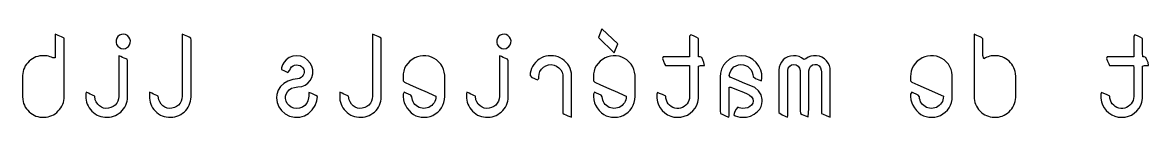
# Model space of a CAD drawing. Header units: metres. Extents: x 300 to 1036, y 0 to 304.
# Drawn here: x 382.41 to 401.1, y 178.38 to 179.86 of the extents above; entities that cross this region are included whole.
import ezdxf

# ---------------------------------------------------------------- set-up
doc = ezdxf.new("R2010")
doc.units = ezdxf.units.M

msp = doc.modelspace()

# ---------------------------------------------------------------- linework, layer by layer
at = {"layer": 'COMPONENT1'}
for p, q in [((392.031, 179.856), (391.973, 179.707)), ((392.293, 179.602), (392.031, 179.856)), ((382.982, 179.754), (382.958, 179.765)), ((382.958, 179.765), (382.958, 179.706)), ((382.958, 179.706), (382.958, 179.641)), ((382.958, 179.641), (382.958, 179.566)), ((383.005, 179.744), (382.982, 179.754)), ((383.032, 179.732), (383.005, 179.744)), ((383.059, 179.721), (383.032, 179.732)), ((383.104, 179.701), (383.059, 179.721)), ((383.104, 179.66), (383.104, 179.701)), ((383.104, 179.551), (383.104, 179.66)), ((383.968, 179.664), (383.967, 179.628)), ((383.967, 179.628), (383.976, 179.594)), ((383.978, 179.697), (383.968, 179.664)), ((383.976, 179.594), (383.995, 179.565)), ((383.997, 179.725), (383.978, 179.697)), ((384.024, 179.748), (383.997, 179.725)), ((384.055, 179.761), (384.024, 179.748)), ((384.09, 179.765), (384.055, 179.761)), ((384.124, 179.759), (384.09, 179.765)), ((384.154, 179.743), (384.124, 179.759)), ((384.179, 179.718), (384.154, 179.743)), ((384.196, 179.689), (384.179, 179.718)), ((384.19, 179.586), (384.202, 179.619)), ((384.204, 179.655), (384.196, 179.689)), ((384.202, 179.619), (384.204, 179.655)), ((385.065, 179.764), (385.063, 179.667)), ((385.063, 179.667), (385.063, 179.514)), ((385.101, 179.748), (385.065, 179.764)), ((385.128, 179.737), (385.101, 179.748)), ((385.156, 179.724), (385.128, 179.737)), ((385.182, 179.713), (385.156, 179.724)), ((385.209, 179.701), (385.182, 179.713)), ((385.21, 179.668), (385.209, 179.701)), ((385.21, 179.559), (385.21, 179.668)), ((388.224, 179.764), (388.222, 179.667)), ((388.222, 179.667), (388.222, 179.514)), ((388.259, 179.748), (388.224, 179.764)), ((388.286, 179.737), (388.259, 179.748)), ((388.314, 179.724), (388.286, 179.737)), ((388.34, 179.713), (388.314, 179.724)), ((388.368, 179.701), (388.34, 179.713)), ((388.368, 179.668), (388.368, 179.701)), ((388.368, 179.559), (388.368, 179.668)), ((390.295, 179.697), (390.285, 179.664)), ((390.285, 179.664), (390.285, 179.628)), ((390.285, 179.628), (390.294, 179.594)), ((390.294, 179.594), (390.312, 179.565)), ((390.314, 179.725), (390.295, 179.697)), ((390.341, 179.748), (390.314, 179.725)), ((390.372, 179.761), (390.341, 179.748)), ((390.407, 179.765), (390.372, 179.761)), ((390.441, 179.759), (390.407, 179.765)), ((390.471, 179.743), (390.441, 179.759)), ((390.497, 179.718), (390.471, 179.743)), ((390.514, 179.689), (390.497, 179.718)), ((390.508, 179.586), (390.519, 179.619)), ((390.521, 179.655), (390.514, 179.689)), ((390.519, 179.619), (390.521, 179.655)), ((391.973, 179.707), (392.235, 179.453)), ((392.235, 179.453), (392.293, 179.602)), ((393.507, 179.755), (393.486, 179.733)), ((393.486, 179.733), (393.486, 179.638)), ((393.486, 179.638), (393.486, 179.521)), ((393.548, 179.738), (393.507, 179.755)), ((393.593, 179.718), (393.548, 179.738)), ((393.633, 179.695), (393.593, 179.718)), ((393.633, 179.637), (393.633, 179.695)), ((393.633, 179.545), (393.633, 179.637)), ((398.207, 179.765), (398.207, 179.721)), ((398.252, 179.745), (398.207, 179.765)), ((398.207, 179.721), (398.207, 179.606)), ((398.207, 179.606), (398.207, 179.442)), ((398.279, 179.733), (398.252, 179.745)), ((398.305, 179.722), (398.279, 179.733)), ((398.329, 179.711), (398.305, 179.722)), ((398.353, 179.688), (398.329, 179.711)), ((398.353, 179.651), (398.353, 179.688)), ((398.353, 179.596), (398.353, 179.651)), ((398.353, 179.532), (398.353, 179.596)), ((400.877, 179.755), (400.856, 179.733)), ((400.856, 179.733), (400.856, 179.638)), ((400.856, 179.638), (400.856, 179.521)), ((400.919, 179.738), (400.877, 179.755)), ((400.963, 179.718), (400.919, 179.738)), ((401.003, 179.695), (400.963, 179.718)), ((401.003, 179.637), (401.003, 179.695)), ((401.003, 179.545), (401.003, 179.637)), ((382.701, 179.402), (382.668, 179.395)), ((382.734, 179.406), (382.701, 179.402)), ((382.767, 179.407), (382.734, 179.406)), ((382.794, 179.405), (382.767, 179.407)), ((382.821, 179.402), (382.794, 179.405)), ((382.846, 179.397), (382.821, 179.402)), ((382.958, 179.566), (382.958, 179.489)), ((382.958, 179.489), (382.958, 179.421)), ((382.958, 179.421), (382.958, 179.37)), ((383.104, 179.398), (383.104, 179.551)), ((383.995, 179.565), (384.022, 179.542)), ((384.012, 179.406), (384.01, 179.343)), ((384.048, 179.391), (384.012, 179.406)), ((384.022, 179.542), (384.052, 179.528)), ((384.052, 179.528), (384.087, 179.523)), ((384.087, 179.523), (384.121, 179.528)), ((384.121, 179.528), (384.17, 179.558)), ((384.17, 179.558), (384.19, 179.586)), ((385.063, 179.514), (385.063, 179.324)), ((385.21, 179.399), (385.21, 179.559)), ((386.967, 179.407), (386.898, 179.4)), ((387.033, 179.399), (386.967, 179.407)), ((388.222, 179.514), (388.222, 179.324)), ((388.368, 179.399), (388.368, 179.559)), ((389.013, 179.401), (388.967, 179.389)), ((389.06, 179.406), (389.013, 179.401)), ((389.11, 179.405), (389.06, 179.406)), ((389.159, 179.398), (389.11, 179.405)), ((390.312, 179.565), (390.339, 179.542)), ((390.33, 179.406), (390.328, 179.343)), ((390.365, 179.391), (390.33, 179.406)), ((390.339, 179.542), (390.37, 179.528)), ((390.37, 179.528), (390.404, 179.523)), ((390.404, 179.523), (390.439, 179.528)), ((390.439, 179.528), (390.487, 179.558)), ((390.487, 179.558), (390.508, 179.586)), ((391.14, 179.405), (391.1, 179.398)), ((391.183, 179.407), (391.14, 179.405)), ((391.225, 179.405), (391.183, 179.407)), ((391.265, 179.398), (391.225, 179.405)), ((392.171, 179.401), (392.126, 179.389)), ((392.219, 179.406), (392.171, 179.401)), ((392.269, 179.405), (392.219, 179.406)), ((392.317, 179.398), (392.269, 179.405)), ((393.486, 179.521), (393.486, 179.424)), ((393.486, 179.424), (393.486, 179.389)), ((393.633, 179.452), (393.633, 179.545)), ((393.635, 179.389), (393.633, 179.452)), ((394.273, 179.401), (394.207, 179.382)), ((394.345, 179.407), (394.273, 179.401)), ((394.416, 179.399), (394.345, 179.407)), ((395.158, 179.401), (395.113, 179.388)), ((395.208, 179.407), (395.158, 179.401)), ((395.256, 179.404), (395.208, 179.407)), ((395.301, 179.393), (395.256, 179.404)), ((395.544, 179.406), (395.497, 179.398)), ((395.593, 179.406), (395.544, 179.406)), ((395.64, 179.397), (395.593, 179.406)), ((397.436, 179.401), (397.39, 179.389)), ((397.484, 179.406), (397.436, 179.401)), ((397.534, 179.405), (397.484, 179.406)), ((397.582, 179.398), (397.534, 179.405)), ((398.207, 179.442), (398.207, 179.254)), ((398.353, 179.467), (398.353, 179.532)), ((398.353, 179.409), (398.353, 179.467)), ((398.371, 179.357), (398.353, 179.409)), ((398.492, 179.402), (398.466, 179.397)), ((398.518, 179.405), (398.492, 179.402)), ((398.545, 179.407), (398.518, 179.405)), ((398.578, 179.406), (398.545, 179.407)), ((398.612, 179.402), (398.578, 179.406)), ((398.644, 179.395), (398.612, 179.402)), ((400.856, 179.521), (400.856, 179.424)), ((400.856, 179.424), (400.856, 179.389)), ((401.003, 179.452), (401.003, 179.545)), ((401.005, 179.389), (401.003, 179.452)), ((382.46, 179.236), (382.444, 179.207)), ((382.478, 179.264), (382.46, 179.236)), ((382.5, 179.29), (382.478, 179.264)), ((382.524, 179.315), (382.5, 179.29)), ((382.551, 179.337), (382.524, 179.315)), ((382.578, 179.356), (382.551, 179.337)), ((382.607, 179.373), (382.578, 179.356)), ((382.637, 179.386), (382.607, 179.373)), ((382.668, 179.395), (382.637, 179.386)), ((382.871, 179.39), (382.846, 179.397)), ((382.894, 179.381), (382.871, 179.39)), ((382.918, 179.37), (382.894, 179.381)), ((382.958, 179.37), (382.918, 179.37)), ((383.104, 179.221), (383.104, 179.398)), ((383.104, 179.044), (383.104, 179.221)), ((384.01, 179.343), (384.01, 179.243)), ((384.01, 179.243), (384.01, 179.118)), ((384.075, 179.379), (384.048, 179.391)), ((384.103, 179.366), (384.075, 179.379)), ((384.148, 179.347), (384.103, 179.366)), ((384.157, 179.322), (384.148, 179.347)), ((384.157, 179.253), (384.157, 179.322)), ((384.157, 179.152), (384.157, 179.253)), ((385.063, 179.324), (385.063, 179.123)), ((385.21, 179.213), (385.21, 179.399)), ((385.21, 179.027), (385.21, 179.213)), ((386.73, 179.256), (386.71, 179.206)), ((386.754, 179.298), (386.73, 179.256)), ((386.787, 179.338), (386.754, 179.298)), ((386.838, 179.377), (386.787, 179.338)), ((386.898, 179.4), (386.838, 179.377)), ((386.862, 179.195), (386.88, 179.219)), ((386.88, 179.219), (386.903, 179.238)), ((386.903, 179.238), (386.93, 179.25)), ((386.93, 179.25), (386.96, 179.255)), ((386.96, 179.255), (386.991, 179.252)), ((386.991, 179.252), (387.019, 179.243)), ((387.019, 179.243), (387.044, 179.226)), ((387.092, 179.375), (387.033, 179.399)), ((387.044, 179.226), (387.066, 179.204)), ((387.145, 179.335), (387.092, 179.375)), ((387.188, 179.285), (387.145, 179.335)), ((387.217, 179.231), (387.188, 179.285)), ((387.232, 179.173), (387.217, 179.231)), ((388.222, 179.324), (388.222, 179.123)), ((388.368, 179.213), (388.368, 179.399)), ((388.368, 179.027), (388.368, 179.213)), ((388.778, 179.24), (388.756, 179.198)), ((388.806, 179.279), (388.778, 179.24)), ((388.841, 179.314), (388.806, 179.279)), ((388.881, 179.346), (388.841, 179.314)), ((388.923, 179.371), (388.881, 179.346)), ((388.967, 179.389), (388.923, 179.371)), ((389.204, 179.384), (389.159, 179.398)), ((389.247, 179.363), (389.204, 179.384)), ((389.287, 179.336), (389.247, 179.363)), ((389.324, 179.302), (389.287, 179.336)), ((389.357, 179.264), (389.324, 179.302)), ((389.382, 179.224), (389.357, 179.264)), ((389.402, 179.18), (389.382, 179.224)), ((390.328, 179.343), (390.328, 179.243)), ((390.328, 179.243), (390.328, 179.118)), ((390.392, 179.379), (390.365, 179.391)), ((390.42, 179.366), (390.392, 179.379)), ((390.465, 179.347), (390.42, 179.366)), ((390.474, 179.322), (390.465, 179.347)), ((390.474, 179.253), (390.474, 179.322)), ((390.474, 179.152), (390.474, 179.253)), ((390.88, 179.229), (390.862, 179.193)), ((390.902, 179.263), (390.88, 179.229)), ((390.928, 179.296), (390.902, 179.263)), ((390.958, 179.325), (390.928, 179.296)), ((390.991, 179.35), (390.958, 179.325)), ((391.025, 179.371), (390.991, 179.35)), ((391.061, 179.387), (391.025, 179.371)), ((391.026, 179.183), (391.06, 179.217)), ((391.06, 179.217), (391.099, 179.241)), ((391.1, 179.398), (391.061, 179.387)), ((391.099, 179.241), (391.141, 179.255)), ((391.141, 179.255), (391.188, 179.259)), ((391.188, 179.259), (391.235, 179.252)), ((391.235, 179.252), (391.278, 179.234)), ((391.303, 179.387), (391.265, 179.398)), ((391.278, 179.234), (391.316, 179.206)), ((391.339, 179.371), (391.303, 179.387)), ((391.373, 179.35), (391.339, 179.371)), ((391.406, 179.325), (391.373, 179.35)), ((391.436, 179.296), (391.406, 179.325)), ((391.463, 179.264), (391.436, 179.296)), ((391.484, 179.231), (391.463, 179.264)), ((391.502, 179.195), (391.484, 179.231)), ((391.936, 179.24), (391.915, 179.198)), ((391.965, 179.279), (391.936, 179.24)), ((392, 179.314), (391.965, 179.279)), ((392.04, 179.346), (392, 179.314)), ((392.082, 179.371), (392.04, 179.346)), ((392.126, 179.389), (392.082, 179.371)), ((392.363, 179.384), (392.317, 179.398)), ((392.406, 179.363), (392.363, 179.384)), ((392.446, 179.336), (392.406, 179.363)), ((392.483, 179.302), (392.446, 179.336)), ((392.515, 179.264), (392.483, 179.302)), ((392.541, 179.224), (392.515, 179.264)), ((392.56, 179.18), (392.541, 179.224)), ((393.046, 179.389), (393.033, 179.361)), ((393.033, 179.361), (393.052, 179.318)), ((393.152, 179.389), (393.046, 179.389)), ((393.052, 179.318), (393.071, 179.274)), ((393.071, 179.274), (393.084, 179.246)), ((393.084, 179.246), (393.187, 179.242)), ((393.295, 179.389), (393.152, 179.389)), ((393.187, 179.242), (393.31, 179.242)), ((393.424, 179.389), (393.295, 179.389)), ((393.31, 179.242), (393.423, 179.242)), ((393.423, 179.242), (393.484, 179.242)), ((393.486, 179.389), (393.424, 179.389)), ((393.484, 179.242), (393.486, 179.203)), ((393.633, 179.235), (393.665, 179.242)), ((393.633, 179.143), (393.633, 179.235)), ((393.661, 179.389), (393.635, 179.389)), ((393.688, 179.376), (393.661, 179.389)), ((393.665, 179.242), (393.7, 179.242)), ((393.704, 179.339), (393.688, 179.376)), ((393.7, 179.242), (393.731, 179.242)), ((393.724, 179.294), (393.704, 179.339)), ((393.731, 179.242), (393.724, 179.294)), ((394.047, 179.247), (394.017, 179.185)), ((394.092, 179.302), (394.047, 179.247)), ((394.147, 179.349), (394.092, 179.302)), ((394.207, 179.382), (394.147, 179.349)), ((394.19, 179.19), (394.221, 179.219)), ((394.221, 179.219), (394.256, 179.24)), ((394.256, 179.24), (394.295, 179.253)), ((394.295, 179.253), (394.338, 179.259)), ((394.338, 179.259), (394.378, 179.256)), ((394.378, 179.256), (394.415, 179.245)), ((394.415, 179.245), (394.449, 179.227)), ((394.479, 179.378), (394.416, 179.399)), ((394.449, 179.227), (394.48, 179.201)), ((394.536, 179.344), (394.479, 179.378)), ((394.588, 179.294), (394.536, 179.344)), ((394.635, 179.232), (394.588, 179.294)), ((394.666, 179.168), (394.635, 179.232)), ((394.973, 179.214), (394.968, 179.165)), ((394.987, 179.258), (394.973, 179.214)), ((395.009, 179.299), (394.987, 179.258)), ((395.038, 179.336), (395.009, 179.299)), ((395.073, 179.366), (395.038, 179.336)), ((395.113, 179.388), (395.073, 179.366)), ((395.123, 179.2), (395.146, 179.234)), ((395.146, 179.234), (395.178, 179.256)), ((395.178, 179.256), (395.215, 179.263)), ((395.215, 179.263), (395.253, 179.256)), ((395.253, 179.256), (395.286, 179.234)), ((395.286, 179.234), (395.309, 179.2)), ((395.342, 179.374), (395.301, 179.393)), ((395.38, 179.346), (395.342, 179.374)), ((395.416, 179.357), (395.38, 179.346)), ((395.454, 179.381), (395.416, 179.357)), ((395.497, 179.398), (395.454, 179.381)), ((395.473, 179.194), (395.493, 179.229)), ((395.493, 179.229), (395.525, 179.253)), ((395.525, 179.253), (395.561, 179.263)), ((395.561, 179.263), (395.599, 179.258)), ((395.599, 179.258), (395.633, 179.238)), ((395.633, 179.238), (395.659, 179.206)), ((395.682, 179.381), (395.64, 179.397)), ((395.722, 179.355), (395.682, 179.381)), ((395.757, 179.322), (395.722, 179.355)), ((395.785, 179.284), (395.757, 179.322)), ((395.805, 179.242), (395.785, 179.284)), ((395.816, 179.198), (395.805, 179.242)), ((397.201, 179.24), (397.179, 179.198)), ((397.229, 179.279), (397.201, 179.24)), ((397.264, 179.314), (397.229, 179.279)), ((397.304, 179.346), (397.264, 179.314)), ((397.346, 179.371), (397.304, 179.346)), ((397.39, 179.389), (397.346, 179.371)), ((397.627, 179.384), (397.582, 179.398)), ((397.67, 179.363), (397.627, 179.384)), ((397.71, 179.336), (397.67, 179.363)), ((397.748, 179.302), (397.71, 179.336)), ((397.78, 179.264), (397.748, 179.302)), ((397.805, 179.224), (397.78, 179.264)), ((397.825, 179.18), (397.805, 179.224)), ((398.207, 179.254), (398.207, 179.065)), ((398.394, 179.37), (398.371, 179.357)), ((398.417, 179.381), (398.394, 179.37)), ((398.441, 179.39), (398.417, 179.381)), ((398.466, 179.397), (398.441, 179.39)), ((398.675, 179.386), (398.644, 179.395)), ((398.705, 179.373), (398.675, 179.386)), ((398.734, 179.356), (398.705, 179.373)), ((398.761, 179.337), (398.734, 179.356)), ((398.787, 179.315), (398.761, 179.337)), ((398.812, 179.29), (398.787, 179.315)), ((398.833, 179.264), (398.812, 179.29)), ((398.851, 179.236), (398.833, 179.264)), ((398.867, 179.207), (398.851, 179.236)), ((400.416, 179.389), (400.403, 179.361)), ((400.403, 179.361), (400.422, 179.318)), ((400.522, 179.389), (400.416, 179.389)), ((400.422, 179.318), (400.441, 179.274)), ((400.441, 179.274), (400.454, 179.246)), ((400.454, 179.246), (400.557, 179.242)), ((400.665, 179.389), (400.522, 179.389)), ((400.557, 179.242), (400.68, 179.242)), ((400.794, 179.389), (400.665, 179.389)), ((400.68, 179.242), (400.794, 179.242)), ((400.856, 179.389), (400.794, 179.389)), ((400.794, 179.242), (400.854, 179.242)), ((400.854, 179.242), (400.856, 179.203)), ((401.003, 179.235), (401.035, 179.242)), ((401.003, 179.143), (401.003, 179.235)), ((401.031, 179.389), (401.005, 179.389)), ((401.058, 179.376), (401.031, 179.389)), ((401.035, 179.242), (401.07, 179.242)), ((401.074, 179.339), (401.058, 179.376)), ((401.07, 179.242), (401.101, 179.242)), ((401.094, 179.294), (401.074, 179.339)), ((401.101, 179.242), (401.094, 179.294)), ((382.417, 179.113), (382.414, 179.079)), ((382.414, 179.079), (382.414, 179.03)), ((382.414, 179.03), (382.414, 178.984)), ((382.423, 179.145), (382.417, 179.113)), ((382.432, 179.177), (382.423, 179.145)), ((382.444, 179.207), (382.432, 179.177)), ((383.104, 178.887), (383.104, 179.044)), ((384.01, 179.118), (384.01, 178.987)), ((384.157, 179.034), (384.157, 179.152)), ((384.157, 178.917), (384.157, 179.034)), ((385.063, 179.123), (385.063, 178.939)), ((385.21, 178.867), (385.21, 179.027)), ((386.71, 179.206), (386.71, 179.176)), ((386.71, 179.176), (386.761, 179.153)), ((386.761, 179.153), (386.817, 179.129)), ((386.817, 179.129), (386.848, 179.166)), ((386.848, 179.166), (386.862, 179.195)), ((387.009, 179.03), (386.978, 179.023)), ((387.036, 179.043), (387.009, 179.03)), ((387.057, 179.059), (387.036, 179.043)), ((387.074, 179.081), (387.057, 179.059)), ((387.066, 179.204), (387.08, 179.18)), ((387.084, 179.104), (387.074, 179.081)), ((387.08, 179.18), (387.087, 179.155)), ((387.088, 179.13), (387.084, 179.104)), ((387.087, 179.155), (387.088, 179.13)), ((387.187, 178.993), (387.214, 179.045)), ((387.214, 179.045), (387.231, 179.107)), ((387.231, 179.107), (387.234, 179.135)), ((387.234, 179.135), (387.232, 179.173)), ((388.222, 179.123), (388.222, 178.939)), ((388.368, 178.867), (388.368, 179.027)), ((388.733, 179.103), (388.731, 179.062)), ((388.731, 179.062), (388.731, 179.032)), ((388.731, 179.032), (388.731, 178.989)), ((388.741, 179.152), (388.733, 179.103)), ((388.756, 179.198), (388.741, 179.152)), ((389.414, 179.134), (389.402, 179.18)), ((389.421, 179.085), (389.414, 179.134)), ((389.421, 179.053), (389.421, 179.085)), ((389.421, 178.998), (389.421, 179.053)), ((390.328, 179.118), (390.328, 178.987)), ((390.474, 179.034), (390.474, 179.152)), ((390.474, 178.917), (390.474, 179.034)), ((390.841, 179.117), (390.837, 179.076)), ((390.837, 179.076), (390.868, 179.045)), ((390.849, 179.156), (390.841, 179.117)), ((390.862, 179.193), (390.849, 179.156)), ((390.868, 179.045), (390.899, 179.032)), ((390.899, 179.032), (390.931, 179.017)), ((390.96, 179.005), (390.983, 179.027)), ((390.983, 179.053), (390.987, 179.101)), ((390.983, 179.027), (390.983, 179.053)), ((390.987, 179.101), (391.002, 179.145)), ((391.002, 179.145), (391.026, 179.183)), ((391.316, 179.206), (391.348, 179.171)), ((391.348, 179.171), (391.369, 179.131)), ((391.369, 179.131), (391.379, 179.086)), ((391.379, 179.086), (391.381, 179.061)), ((391.381, 179.061), (391.381, 178.996)), ((391.515, 179.157), (391.502, 179.195)), ((391.523, 179.118), (391.515, 179.157)), ((391.527, 179.077), (391.523, 179.118)), ((391.527, 179.044), (391.527, 179.077)), ((391.527, 178.956), (391.527, 179.044)), ((391.891, 179.103), (391.889, 179.062)), ((391.889, 179.062), (391.889, 179.032)), ((391.889, 179.032), (391.889, 178.989)), ((391.9, 179.152), (391.891, 179.103)), ((391.915, 179.198), (391.9, 179.152)), ((392.573, 179.134), (392.56, 179.18)), ((392.579, 179.085), (392.573, 179.134)), ((392.58, 179.053), (392.579, 179.085)), ((392.58, 178.998), (392.58, 179.053)), ((393.486, 179.203), (393.486, 179.076)), ((393.486, 179.076), (393.486, 178.917)), ((393.633, 178.992), (393.633, 179.143)), ((393.999, 179.118), (393.995, 179.056)), ((393.995, 179.056), (393.995, 178.914)), ((394.017, 179.185), (393.999, 179.118)), ((394.143, 179.077), (394.151, 179.119)), ((394.157, 179.048), (394.143, 179.077)), ((394.151, 179.119), (394.167, 179.156)), ((394.262, 179.004), (394.157, 179.048)), ((394.167, 179.156), (394.19, 179.19)), ((394.48, 179.201), (394.506, 179.17)), ((394.506, 179.17), (394.525, 179.135)), ((394.525, 179.135), (394.536, 179.096)), ((394.536, 179.096), (394.539, 179.06)), ((394.539, 179.06), (394.578, 179.03)), ((394.578, 179.03), (394.634, 179.005)), ((394.683, 179.103), (394.666, 179.168)), ((394.678, 178.986), (394.685, 179.039)), ((394.685, 179.039), (394.683, 179.103)), ((394.968, 179.165), (394.968, 179.083)), ((394.968, 179.083), (394.968, 178.865)), ((395.113, 179.161), (395.123, 179.2)), ((395.113, 179.1), (395.113, 179.161)), ((395.113, 178.882), (395.113, 179.1)), ((395.309, 179.2), (395.319, 179.161)), ((395.319, 179.161), (395.319, 179.125)), ((395.319, 179.125), (395.319, 178.944)), ((395.466, 179.153), (395.473, 179.194)), ((395.466, 179.041), (395.466, 179.153)), ((395.466, 178.791), (395.466, 179.041)), ((395.659, 179.206), (395.671, 179.168)), ((395.671, 179.168), (395.672, 179.14)), ((395.672, 179.14), (395.672, 178.982)), ((395.819, 179.154), (395.816, 179.198)), ((395.819, 179.009), (395.819, 179.154)), ((397.156, 179.103), (397.154, 179.062)), ((397.154, 179.062), (397.154, 179.032)), ((397.154, 179.032), (397.154, 178.989)), ((397.164, 179.152), (397.156, 179.103)), ((397.179, 179.198), (397.164, 179.152)), ((397.837, 179.134), (397.825, 179.18)), ((397.844, 179.085), (397.837, 179.134)), ((397.844, 179.053), (397.844, 179.085)), ((397.844, 178.998), (397.844, 179.053)), ((398.207, 179.065), (398.207, 178.898)), ((398.879, 179.177), (398.867, 179.207)), ((398.888, 179.145), (398.879, 179.177)), ((398.894, 179.113), (398.888, 179.145)), ((398.897, 179.058), (398.894, 179.113)), ((398.897, 179.03), (398.897, 179.058)), ((398.897, 178.984), (398.897, 179.03)), ((400.856, 179.203), (400.856, 179.076)), ((400.856, 179.076), (400.856, 178.917)), ((401.003, 178.992), (401.003, 179.143)), ((382.414, 178.984), (382.414, 178.925)), ((382.414, 178.925), (382.414, 178.863)), ((382.414, 178.863), (382.414, 178.805)), ((383.104, 178.774), (383.104, 178.887)), ((384.01, 178.987), (384.01, 178.867)), ((384.01, 178.867), (384.01, 178.775)), ((384.157, 178.815), (384.157, 178.917)), ((385.063, 178.939), (385.063, 178.8)), ((385.21, 178.759), (385.21, 178.867)), ((386.697, 178.896), (386.657, 178.833)), ((386.752, 178.947), (386.697, 178.896)), ((386.819, 178.985), (386.752, 178.947)), ((386.901, 179.011), (386.819, 178.985)), ((386.84, 178.838), (386.88, 178.864)), ((386.88, 178.864), (386.927, 178.88)), ((386.978, 179.023), (386.901, 179.011)), ((386.927, 178.88), (386.982, 178.887)), ((386.982, 178.887), (387.048, 178.897)), ((387.048, 178.897), (387.104, 178.918)), ((387.104, 178.918), (387.151, 178.951)), ((387.151, 178.951), (387.187, 178.993)), ((388.222, 178.939), (388.222, 178.8)), ((388.368, 178.759), (388.368, 178.867)), ((388.731, 178.989), (388.752, 178.967)), ((388.752, 178.967), (388.848, 178.924)), ((388.848, 178.924), (388.986, 178.863)), ((388.986, 178.863), (389.129, 178.8)), ((389.421, 178.914), (389.421, 178.998)), ((389.421, 178.825), (389.421, 178.914)), ((390.328, 178.987), (390.328, 178.867)), ((390.328, 178.867), (390.328, 178.775)), ((390.474, 178.815), (390.474, 178.917)), ((390.931, 179.017), (390.96, 179.005)), ((391.381, 178.996), (391.381, 178.887)), ((391.381, 178.887), (391.381, 178.753)), ((391.527, 178.823), (391.527, 178.956)), ((391.889, 178.989), (391.911, 178.967)), ((391.911, 178.967), (392.007, 178.924)), ((392.007, 178.924), (392.145, 178.863)), ((392.145, 178.863), (392.287, 178.8)), ((392.58, 178.914), (392.58, 178.998)), ((392.58, 178.825), (392.58, 178.914)), ((393.486, 178.917), (393.486, 178.782)), ((393.633, 178.837), (393.633, 178.992)), ((393.995, 178.914), (393.995, 178.681)), ((394.142, 178.757), (394.142, 178.886)), ((394.142, 178.886), (394.168, 178.885)), ((394.168, 178.885), (394.266, 178.845)), ((394.404, 178.945), (394.262, 179.004)), ((394.266, 178.845), (394.378, 178.799)), ((394.504, 178.904), (394.404, 178.945)), ((394.566, 178.875), (394.504, 178.904)), ((394.63, 178.823), (394.566, 178.875)), ((394.634, 179.005), (394.678, 178.986)), ((394.968, 178.865), (394.968, 178.618)), ((395.114, 178.61), (395.113, 178.882)), ((395.319, 178.944), (395.32, 178.695)), ((395.672, 178.982), (395.672, 178.736)), ((395.819, 178.746), (395.819, 179.009)), ((397.154, 178.989), (397.175, 178.967)), ((397.175, 178.967), (397.271, 178.924)), ((397.271, 178.924), (397.409, 178.863)), ((397.409, 178.863), (397.552, 178.8)), ((397.844, 178.914), (397.844, 178.998)), ((397.844, 178.825), (397.844, 178.914)), ((398.207, 178.898), (398.207, 178.777)), ((398.897, 178.925), (398.897, 178.984)), ((398.897, 178.863), (398.897, 178.925)), ((398.897, 178.805), (398.897, 178.863)), ((400.856, 178.917), (400.856, 178.782)), ((401.003, 178.837), (401.003, 178.992)), ((382.414, 178.805), (382.414, 178.758)), ((382.414, 178.758), (382.414, 178.73)), ((382.414, 178.73), (382.417, 178.676)), ((382.417, 178.676), (382.423, 178.643)), ((383.091, 178.629), (383.098, 178.661)), ((383.098, 178.661), (383.103, 178.694)), ((383.103, 178.694), (383.104, 178.726)), ((383.104, 178.726), (383.104, 178.774)), ((383.47, 178.798), (383.466, 178.77)), ((383.466, 178.77), (383.466, 178.743)), ((383.466, 178.743), (383.467, 178.703)), ((383.467, 178.703), (383.471, 178.668)), ((383.508, 178.781), (383.47, 178.798)), ((383.471, 178.668), (383.478, 178.634)), ((383.535, 178.769), (383.508, 178.781)), ((383.563, 178.757), (383.535, 178.769)), ((383.588, 178.746), (383.563, 178.757)), ((383.613, 178.735), (383.588, 178.746)), ((383.622, 178.675), (383.613, 178.735)), ((383.637, 178.638), (383.622, 178.675)), ((384.007, 178.691), (383.995, 178.652)), ((384.01, 178.73), (384.007, 178.691)), ((384.01, 178.775), (384.01, 178.73)), ((384.149, 178.649), (384.155, 178.684)), ((384.155, 178.684), (384.157, 178.72)), ((384.157, 178.747), (384.157, 178.815)), ((384.157, 178.72), (384.157, 178.747)), ((384.523, 178.798), (384.519, 178.77)), ((384.519, 178.77), (384.519, 178.743)), ((384.519, 178.743), (384.52, 178.703)), ((384.52, 178.703), (384.524, 178.668)), ((384.561, 178.781), (384.523, 178.798)), ((384.524, 178.668), (384.531, 178.634)), ((384.588, 178.769), (384.561, 178.781)), ((384.616, 178.757), (384.588, 178.769)), ((384.641, 178.746), (384.616, 178.757)), ((384.666, 178.735), (384.641, 178.746)), ((384.675, 178.675), (384.666, 178.735)), ((384.69, 178.638), (384.675, 178.675)), ((385.059, 178.691), (385.048, 178.652)), ((385.063, 178.731), (385.059, 178.691)), ((385.063, 178.8), (385.063, 178.731)), ((385.202, 178.649), (385.207, 178.684)), ((385.207, 178.684), (385.21, 178.72)), ((385.21, 178.72), (385.21, 178.759)), ((386.635, 178.762), (386.63, 178.705)), ((386.63, 178.705), (386.64, 178.626)), ((386.657, 178.833), (386.635, 178.762)), ((386.777, 178.692), (386.778, 178.732)), ((386.787, 178.651), (386.777, 178.692)), ((386.778, 178.732), (386.788, 178.769)), ((386.788, 178.769), (386.809, 178.804)), ((386.809, 178.804), (386.84, 178.838)), ((387.151, 178.658), (387.13, 178.616)), ((387.162, 178.705), (387.151, 178.658)), ((387.163, 178.734), (387.162, 178.705)), ((387.164, 178.762), (387.163, 178.734)), ((387.168, 178.797), (387.164, 178.762)), ((387.218, 178.776), (387.168, 178.797)), ((387.283, 178.747), (387.218, 178.776)), ((387.27, 178.577), (387.299, 178.654)), ((387.31, 178.726), (387.283, 178.747)), ((387.299, 178.654), (387.31, 178.726)), ((387.681, 178.798), (387.678, 178.77)), ((387.678, 178.77), (387.678, 178.743)), ((387.678, 178.743), (387.679, 178.703)), ((387.679, 178.703), (387.682, 178.668)), ((387.719, 178.781), (387.681, 178.798)), ((387.682, 178.668), (387.69, 178.634)), ((387.747, 178.769), (387.719, 178.781)), ((387.775, 178.757), (387.747, 178.769)), ((387.8, 178.746), (387.775, 178.757)), ((387.824, 178.735), (387.8, 178.746)), ((387.833, 178.675), (387.824, 178.735)), ((387.849, 178.638), (387.833, 178.675)), ((388.218, 178.691), (388.207, 178.652)), ((388.222, 178.731), (388.218, 178.691)), ((388.222, 178.8), (388.222, 178.731)), ((388.36, 178.649), (388.366, 178.684)), ((388.366, 178.684), (388.368, 178.72)), ((388.368, 178.72), (388.368, 178.759)), ((388.749, 178.798), (388.731, 178.766)), ((388.731, 178.766), (388.731, 178.73)), ((388.731, 178.73), (388.736, 178.67)), ((388.736, 178.67), (388.748, 178.625)), ((388.782, 178.783), (388.749, 178.798)), ((388.822, 178.766), (388.782, 178.783)), ((388.856, 178.751), (388.822, 178.766)), ((388.877, 178.725), (388.856, 178.751)), ((388.88, 178.696), (388.877, 178.725)), ((388.887, 178.668), (388.88, 178.696)), ((388.897, 178.642), (388.887, 178.668)), ((389.129, 178.8), (389.237, 178.752)), ((389.237, 178.752), (389.274, 178.732)), ((389.266, 178.673), (389.257, 178.646)), ((389.272, 178.701), (389.266, 178.673)), ((389.274, 178.732), (389.272, 178.701)), ((389.408, 178.628), (389.418, 178.676)), ((389.418, 178.676), (389.421, 178.726)), ((389.421, 178.755), (389.421, 178.825)), ((389.421, 178.726), (389.421, 178.755)), ((389.787, 178.798), (389.784, 178.77)), ((389.784, 178.77), (389.784, 178.743)), ((389.784, 178.743), (389.784, 178.703)), ((389.784, 178.703), (389.788, 178.668)), ((389.825, 178.781), (389.787, 178.798)), ((389.788, 178.668), (389.795, 178.634)), ((389.853, 178.769), (389.825, 178.781)), ((389.881, 178.757), (389.853, 178.769)), ((389.906, 178.746), (389.881, 178.757)), ((389.93, 178.735), (389.906, 178.746)), ((389.939, 178.675), (389.93, 178.735)), ((389.955, 178.638), (389.939, 178.675)), ((390.324, 178.691), (390.313, 178.652)), ((390.328, 178.73), (390.324, 178.691)), ((390.328, 178.775), (390.328, 178.73)), ((390.466, 178.649), (390.472, 178.684)), ((390.472, 178.684), (390.474, 178.72)), ((390.474, 178.747), (390.474, 178.815)), ((390.474, 178.72), (390.474, 178.747)), ((391.381, 178.753), (391.381, 178.619)), ((391.527, 178.671), (391.527, 178.823)), ((391.527, 178.529), (391.527, 178.671)), ((391.908, 178.798), (391.889, 178.766)), ((391.889, 178.766), (391.889, 178.73)), ((391.889, 178.73), (391.895, 178.67)), ((391.895, 178.67), (391.907, 178.625)), ((391.941, 178.783), (391.908, 178.798)), ((391.98, 178.766), (391.941, 178.783)), ((392.015, 178.751), (391.98, 178.766)), ((392.036, 178.725), (392.015, 178.751)), ((392.039, 178.696), (392.036, 178.725)), ((392.045, 178.668), (392.039, 178.696)), ((392.055, 178.642), (392.045, 178.668)), ((392.287, 178.8), (392.396, 178.752)), ((392.396, 178.752), (392.433, 178.732)), ((392.425, 178.673), (392.415, 178.646)), ((392.431, 178.701), (392.425, 178.673)), ((392.433, 178.732), (392.431, 178.701)), ((392.567, 178.628), (392.576, 178.676)), ((392.576, 178.676), (392.58, 178.726)), ((392.58, 178.755), (392.58, 178.825)), ((392.58, 178.726), (392.58, 178.755)), ((392.953, 178.795), (392.943, 178.766)), ((392.943, 178.766), (392.943, 178.728)), ((392.943, 178.728), (392.944, 178.698)), ((392.944, 178.698), (392.952, 178.641)), ((392.988, 178.779), (392.953, 178.795)), ((393.033, 178.759), (392.988, 178.779)), ((393.089, 178.735), (393.033, 178.759)), ((393.091, 178.699), (393.089, 178.735)), ((393.099, 178.665), (393.091, 178.699)), ((393.112, 178.635), (393.099, 178.665)), ((393.474, 178.66), (393.461, 178.631)), ((393.483, 178.692), (393.474, 178.66)), ((393.486, 178.727), (393.483, 178.692)), ((393.486, 178.782), (393.486, 178.727)), ((393.622, 178.636), (393.631, 178.692)), ((393.631, 178.692), (393.633, 178.738)), ((393.633, 178.738), (393.633, 178.837)), ((393.995, 178.681), (393.995, 178.488)), ((394.142, 178.562), (394.142, 178.757)), ((394.378, 178.799), (394.442, 178.773)), ((394.442, 178.773), (394.481, 178.751)), ((394.481, 178.751), (394.513, 178.722)), ((394.513, 178.722), (394.532, 178.689)), ((394.532, 178.689), (394.538, 178.652)), ((394.671, 178.757), (394.63, 178.823)), ((394.689, 178.678), (394.671, 178.757)), ((394.689, 178.651), (394.689, 178.678)), ((395.32, 178.695), (395.32, 178.494)), ((395.466, 178.529), (395.466, 178.791)), ((395.672, 178.736), (395.672, 178.519)), ((395.819, 178.494), (395.819, 178.746)), ((397.172, 178.798), (397.154, 178.766)), ((397.154, 178.766), (397.154, 178.73)), ((397.154, 178.73), (397.159, 178.67)), ((397.159, 178.67), (397.171, 178.625)), ((397.205, 178.783), (397.172, 178.798)), ((397.244, 178.766), (397.205, 178.783)), ((397.279, 178.751), (397.244, 178.766)), ((397.3, 178.725), (397.279, 178.751)), ((397.303, 178.696), (397.3, 178.725)), ((397.31, 178.668), (397.303, 178.696)), ((397.32, 178.642), (397.31, 178.668)), ((397.552, 178.8), (397.66, 178.752)), ((397.66, 178.752), (397.698, 178.732)), ((397.689, 178.673), (397.68, 178.646)), ((397.695, 178.701), (397.689, 178.673)), ((397.698, 178.732), (397.695, 178.701)), ((397.831, 178.628), (397.841, 178.676)), ((397.841, 178.676), (397.844, 178.726)), ((397.844, 178.755), (397.844, 178.825)), ((397.844, 178.726), (397.844, 178.755)), ((398.207, 178.777), (398.207, 178.726)), ((398.207, 178.726), (398.208, 178.694)), ((398.208, 178.694), (398.212, 178.661)), ((398.212, 178.661), (398.22, 178.629)), ((398.888, 178.643), (398.894, 178.676)), ((398.894, 178.676), (398.897, 178.71)), ((398.897, 178.758), (398.897, 178.805)), ((398.897, 178.71), (398.897, 178.758)), ((400.322, 178.795), (400.312, 178.766)), ((400.312, 178.766), (400.312, 178.728)), ((400.312, 178.728), (400.313, 178.698)), ((400.313, 178.698), (400.322, 178.641)), ((400.358, 178.779), (400.322, 178.795)), ((400.403, 178.759), (400.358, 178.779)), ((400.459, 178.735), (400.403, 178.759)), ((400.462, 178.699), (400.459, 178.735)), ((400.469, 178.665), (400.462, 178.699)), ((400.482, 178.635), (400.469, 178.665)), ((400.845, 178.66), (400.831, 178.631)), ((400.853, 178.692), (400.845, 178.66)), ((400.856, 178.727), (400.853, 178.692)), ((400.856, 178.782), (400.856, 178.727)), ((400.992, 178.636), (401.001, 178.692)), ((401.001, 178.692), (401.003, 178.738)), ((401.003, 178.738), (401.003, 178.837)), ((382.423, 178.643), (382.432, 178.612)), ((382.432, 178.612), (382.444, 178.581)), ((382.444, 178.581), (382.46, 178.552)), ((382.46, 178.552), (382.478, 178.525)), ((382.478, 178.525), (382.5, 178.498)), ((382.5, 178.498), (382.524, 178.473)), ((382.524, 178.473), (382.551, 178.451)), ((382.982, 178.463), (383.008, 178.487)), ((383.008, 178.487), (383.03, 178.513)), ((383.03, 178.513), (383.05, 178.54)), ((383.05, 178.54), (383.067, 178.568)), ((383.067, 178.568), (383.08, 178.598)), ((383.08, 178.598), (383.091, 178.629)), ((383.478, 178.634), (383.489, 178.601)), ((383.489, 178.601), (383.503, 178.57)), ((383.503, 178.57), (383.52, 178.54)), ((383.52, 178.54), (383.541, 178.511)), ((383.541, 178.511), (383.565, 178.484)), ((383.565, 178.484), (383.592, 178.459)), ((383.661, 178.603), (383.637, 178.638)), ((383.691, 178.573), (383.661, 178.603)), ((383.724, 178.55), (383.691, 178.573)), ((383.759, 178.536), (383.724, 178.55)), ((383.797, 178.53), (383.759, 178.536)), ((383.841, 178.532), (383.797, 178.53)), ((383.881, 178.543), (383.841, 178.532)), ((383.918, 178.561), (383.881, 178.543)), ((383.951, 178.586), (383.918, 178.561)), ((383.977, 178.617), (383.951, 178.586)), ((383.995, 178.652), (383.977, 178.617)), ((384.015, 178.448), (384.043, 178.47)), ((384.043, 178.47), (384.069, 178.496)), ((384.069, 178.496), (384.092, 178.524)), ((384.092, 178.524), (384.111, 178.553)), ((384.111, 178.553), (384.127, 178.584)), ((384.127, 178.584), (384.14, 178.616)), ((384.14, 178.616), (384.149, 178.649)), ((384.531, 178.634), (384.542, 178.601)), ((384.542, 178.601), (384.556, 178.57)), ((384.556, 178.57), (384.573, 178.54)), ((384.573, 178.54), (384.594, 178.511)), ((384.594, 178.511), (384.618, 178.484)), ((384.618, 178.484), (384.645, 178.459)), ((384.714, 178.603), (384.69, 178.638)), ((384.744, 178.573), (384.714, 178.603)), ((384.777, 178.55), (384.744, 178.573)), ((384.812, 178.536), (384.777, 178.55)), ((384.851, 178.53), (384.812, 178.536)), ((384.894, 178.532), (384.851, 178.53)), ((384.934, 178.543), (384.894, 178.532)), ((384.971, 178.561), (384.934, 178.543)), ((385.003, 178.586), (384.971, 178.561)), ((385.03, 178.617), (385.003, 178.586)), ((385.048, 178.652), (385.03, 178.617)), ((385.068, 178.448), (385.096, 178.47)), ((385.096, 178.47), (385.122, 178.496)), ((385.122, 178.496), (385.145, 178.524)), ((385.145, 178.524), (385.164, 178.553)), ((385.164, 178.553), (385.18, 178.584)), ((385.18, 178.584), (385.193, 178.616)), ((385.193, 178.616), (385.202, 178.649)), ((386.64, 178.626), (386.666, 178.558)), ((386.666, 178.558), (386.71, 178.494)), ((386.71, 178.494), (386.771, 178.438)), ((386.807, 178.613), (386.787, 178.651)), ((386.837, 178.577), (386.807, 178.613)), ((386.874, 178.551), (386.837, 178.577)), ((386.916, 178.535), (386.874, 178.551)), ((386.964, 178.53), (386.916, 178.535)), ((387.013, 178.535), (386.964, 178.53)), ((387.058, 178.552), (387.013, 178.535)), ((387.097, 178.58), (387.058, 178.552)), ((387.13, 178.616), (387.097, 178.58)), ((387.161, 178.445), (387.222, 178.505)), ((387.222, 178.505), (387.27, 178.577)), ((387.69, 178.634), (387.7, 178.601)), ((387.7, 178.601), (387.714, 178.57)), ((387.714, 178.57), (387.732, 178.54)), ((387.732, 178.54), (387.752, 178.511)), ((387.752, 178.511), (387.777, 178.484)), ((387.777, 178.484), (387.803, 178.459)), ((387.872, 178.603), (387.849, 178.638)), ((387.902, 178.573), (387.872, 178.603)), ((387.935, 178.55), (387.902, 178.573)), ((387.971, 178.536), (387.935, 178.55)), ((388.009, 178.53), (387.971, 178.536)), ((388.052, 178.532), (388.009, 178.53)), ((388.093, 178.543), (388.052, 178.532)), ((388.129, 178.561), (388.093, 178.543)), ((388.162, 178.586), (388.129, 178.561)), ((388.188, 178.617), (388.162, 178.586)), ((388.207, 178.652), (388.188, 178.617)), ((388.227, 178.448), (388.254, 178.47)), ((388.254, 178.47), (388.281, 178.496)), ((388.281, 178.496), (388.303, 178.524)), ((388.303, 178.524), (388.323, 178.553)), ((388.323, 178.553), (388.339, 178.584)), ((388.339, 178.584), (388.351, 178.616)), ((388.351, 178.616), (388.36, 178.649)), ((388.748, 178.625), (388.768, 178.581)), ((388.768, 178.581), (388.794, 178.537)), ((388.794, 178.537), (388.828, 178.495)), ((388.828, 178.495), (388.864, 178.458)), ((388.91, 178.619), (388.897, 178.642)), ((388.927, 178.597), (388.91, 178.619)), ((388.948, 178.577), (388.927, 178.597)), ((388.97, 178.56), (388.948, 178.577)), ((388.994, 178.547), (388.97, 178.56)), ((389.019, 178.537), (388.994, 178.547)), ((389.044, 178.532), (389.019, 178.537)), ((389.072, 178.53), (389.044, 178.532)), ((389.102, 178.532), (389.072, 178.53)), ((389.131, 178.537), (389.102, 178.532)), ((389.158, 178.547), (389.131, 178.537)), ((389.182, 178.561), (389.158, 178.547)), ((389.205, 178.578), (389.182, 178.561)), ((389.226, 178.599), (389.205, 178.578)), ((389.243, 178.622), (389.226, 178.599)), ((389.257, 178.646), (389.243, 178.622)), ((389.265, 178.437), (389.304, 178.467)), ((389.304, 178.467), (389.339, 178.503)), ((389.339, 178.503), (389.369, 178.542)), ((389.369, 178.542), (389.392, 178.584)), ((389.392, 178.584), (389.408, 178.628)), ((389.795, 178.634), (389.806, 178.601)), ((389.806, 178.601), (389.82, 178.57)), ((389.82, 178.57), (389.837, 178.54)), ((389.837, 178.54), (389.858, 178.511)), ((389.858, 178.511), (389.882, 178.484)), ((389.882, 178.484), (389.909, 178.459)), ((389.978, 178.603), (389.955, 178.638)), ((390.008, 178.573), (389.978, 178.603)), ((390.041, 178.55), (390.008, 178.573)), ((390.077, 178.536), (390.041, 178.55)), ((390.115, 178.53), (390.077, 178.536)), ((390.158, 178.532), (390.115, 178.53)), ((390.199, 178.543), (390.158, 178.532)), ((390.235, 178.561), (390.199, 178.543)), ((390.268, 178.586), (390.235, 178.561)), ((390.294, 178.617), (390.268, 178.586)), ((390.313, 178.652), (390.294, 178.617)), ((390.332, 178.448), (390.36, 178.47)), ((390.36, 178.47), (390.386, 178.496)), ((390.386, 178.496), (390.409, 178.524)), ((390.409, 178.524), (390.428, 178.553)), ((390.428, 178.553), (390.444, 178.584)), ((390.444, 178.584), (390.457, 178.616)), ((390.457, 178.616), (390.466, 178.649)), ((391.381, 178.619), (391.381, 178.51)), ((391.381, 178.51), (391.381, 178.45)), ((391.527, 178.423), (391.527, 178.529)), ((391.907, 178.625), (391.926, 178.581)), ((391.926, 178.581), (391.953, 178.537)), ((391.953, 178.537), (391.986, 178.495)), ((391.986, 178.495), (392.022, 178.458)), ((392.069, 178.619), (392.055, 178.642)), ((392.086, 178.597), (392.069, 178.619)), ((392.107, 178.577), (392.086, 178.597)), ((392.129, 178.56), (392.107, 178.577)), ((392.152, 178.547), (392.129, 178.56)), ((392.177, 178.537), (392.152, 178.547)), ((392.203, 178.532), (392.177, 178.537)), ((392.23, 178.53), (392.203, 178.532)), ((392.261, 178.532), (392.23, 178.53)), ((392.289, 178.537), (392.261, 178.532)), ((392.316, 178.547), (392.289, 178.537)), ((392.341, 178.561), (392.316, 178.547)), ((392.364, 178.578), (392.341, 178.561)), ((392.384, 178.599), (392.364, 178.578)), ((392.402, 178.622), (392.384, 178.599)), ((392.415, 178.646), (392.402, 178.622)), ((392.424, 178.437), (392.463, 178.467)), ((392.463, 178.467), (392.498, 178.503)), ((392.498, 178.503), (392.528, 178.542)), ((392.528, 178.542), (392.55, 178.584)), ((392.55, 178.584), (392.567, 178.628)), ((392.952, 178.641), (392.97, 178.589)), ((392.97, 178.589), (392.996, 178.54)), ((392.996, 178.54), (393.031, 178.494)), ((393.031, 178.494), (393.074, 178.454)), ((393.13, 178.607), (393.112, 178.635)), ((393.153, 178.583), (393.13, 178.607)), ((393.18, 178.562), (393.153, 178.583)), ((393.208, 178.546), (393.18, 178.562)), ((393.238, 178.536), (393.208, 178.546)), ((393.271, 178.53), (393.238, 178.536)), ((393.304, 178.53), (393.271, 178.53)), ((393.336, 178.535), (393.304, 178.53)), ((393.366, 178.545), (393.336, 178.535)), ((393.394, 178.561), (393.366, 178.545)), ((393.42, 178.581), (393.394, 178.561)), ((393.443, 178.605), (393.42, 178.581)), ((393.461, 178.631), (393.443, 178.605)), ((393.495, 178.451), (393.539, 178.49)), ((393.539, 178.49), (393.575, 178.535)), ((393.575, 178.535), (393.603, 178.584)), ((393.603, 178.584), (393.622, 178.636)), ((393.995, 178.488), (393.999, 178.444)), ((394.142, 178.409), (394.142, 178.562)), ((394.253, 178.513), (394.232, 178.46)), ((394.284, 178.55), (394.253, 178.513)), ((394.309, 178.54), (394.284, 178.55)), ((394.336, 178.533), (394.309, 178.54)), ((394.365, 178.53), (394.336, 178.533)), ((394.407, 178.532), (394.365, 178.53)), ((394.449, 178.541), (394.407, 178.532)), ((394.483, 178.559), (394.449, 178.541)), ((394.511, 178.584), (394.483, 178.559)), ((394.532, 178.619), (394.511, 178.584)), ((394.538, 178.652), (394.532, 178.619)), ((394.556, 178.434), (394.614, 178.478)), ((394.614, 178.478), (394.648, 178.519)), ((394.648, 178.519), (394.671, 178.561)), ((394.671, 178.561), (394.685, 178.606)), ((394.685, 178.606), (394.689, 178.651)), ((394.968, 178.618), (394.968, 178.459)), ((395.114, 178.412), (395.114, 178.61)), ((395.32, 178.494), (395.323, 178.444)), ((395.451, 178.388), (395.466, 178.529)), ((395.672, 178.519), (395.673, 178.445)), ((395.819, 178.382), (395.819, 178.494)), ((397.171, 178.625), (397.191, 178.581)), ((397.191, 178.581), (397.217, 178.537)), ((397.217, 178.537), (397.251, 178.495)), ((397.251, 178.495), (397.287, 178.458)), ((397.333, 178.619), (397.32, 178.642)), ((397.35, 178.597), (397.333, 178.619)), ((397.371, 178.577), (397.35, 178.597)), ((397.393, 178.56), (397.371, 178.577)), ((397.417, 178.547), (397.393, 178.56)), ((397.441, 178.537), (397.417, 178.547)), ((397.467, 178.532), (397.441, 178.537)), ((397.495, 178.53), (397.467, 178.532)), ((397.525, 178.532), (397.495, 178.53)), ((397.554, 178.537), (397.525, 178.532)), ((397.581, 178.547), (397.554, 178.537)), ((397.605, 178.561), (397.581, 178.547)), ((397.628, 178.578), (397.605, 178.561)), ((397.649, 178.599), (397.628, 178.578)), ((397.666, 178.622), (397.649, 178.599)), ((397.68, 178.646), (397.666, 178.622)), ((397.688, 178.437), (397.727, 178.467)), ((397.727, 178.467), (397.763, 178.503)), ((397.763, 178.503), (397.792, 178.542)), ((397.792, 178.542), (397.815, 178.584)), ((397.815, 178.584), (397.831, 178.628)), ((398.22, 178.629), (398.23, 178.598)), ((398.23, 178.598), (398.244, 178.568)), ((398.244, 178.568), (398.261, 178.54)), ((398.261, 178.54), (398.281, 178.513)), ((398.281, 178.513), (398.304, 178.487)), ((398.304, 178.487), (398.329, 178.463)), ((398.761, 178.451), (398.787, 178.473)), ((398.787, 178.473), (398.812, 178.498)), ((398.812, 178.498), (398.833, 178.525)), ((398.833, 178.525), (398.851, 178.552)), ((398.851, 178.552), (398.867, 178.581)), ((398.867, 178.581), (398.879, 178.612)), ((398.879, 178.612), (398.888, 178.643)), ((400.322, 178.641), (400.34, 178.589)), ((400.34, 178.589), (400.366, 178.54)), ((400.366, 178.54), (400.401, 178.494)), ((400.401, 178.494), (400.444, 178.454)), ((400.5, 178.607), (400.482, 178.635)), ((400.524, 178.583), (400.5, 178.607)), ((400.55, 178.562), (400.524, 178.583)), ((400.578, 178.546), (400.55, 178.562)), ((400.609, 178.536), (400.578, 178.546)), ((400.641, 178.53), (400.609, 178.536)), ((400.674, 178.53), (400.641, 178.53)), ((400.706, 178.535), (400.674, 178.53)), ((400.736, 178.545), (400.706, 178.535)), ((400.764, 178.561), (400.736, 178.545)), ((400.79, 178.581), (400.764, 178.561)), ((400.813, 178.605), (400.79, 178.581)), ((400.831, 178.631), (400.813, 178.605)), ((400.865, 178.451), (400.909, 178.49)), ((400.909, 178.49), (400.946, 178.535)), ((400.946, 178.535), (400.973, 178.584)), ((400.973, 178.584), (400.992, 178.636)), ((382.551, 178.451), (382.578, 178.432)), ((382.578, 178.432), (382.607, 178.416)), ((382.607, 178.416), (382.637, 178.403)), ((382.637, 178.403), (382.668, 178.393)), ((382.668, 178.393), (382.701, 178.386)), ((382.701, 178.386), (382.734, 178.382)), ((382.734, 178.382), (382.769, 178.382)), ((382.769, 178.382), (382.804, 178.384)), ((382.804, 178.384), (382.837, 178.39)), ((382.837, 178.39), (382.868, 178.398)), ((382.868, 178.398), (382.899, 178.41)), ((382.899, 178.41), (382.928, 178.424)), ((382.928, 178.424), (382.956, 178.442)), ((382.956, 178.442), (382.982, 178.463)), ((383.592, 178.459), (383.62, 178.438)), ((383.62, 178.438), (383.65, 178.42)), ((383.65, 178.42), (383.681, 178.406)), ((383.681, 178.406), (383.713, 178.395)), ((383.713, 178.395), (383.747, 178.387)), ((383.747, 178.387), (383.782, 178.383)), ((383.782, 178.383), (383.819, 178.382)), ((383.819, 178.382), (383.855, 178.384)), ((383.855, 178.384), (383.89, 178.39)), ((383.89, 178.39), (383.923, 178.399)), ((383.923, 178.399), (383.955, 178.412)), ((383.955, 178.412), (383.986, 178.428)), ((383.986, 178.428), (384.015, 178.448)), ((384.645, 178.459), (384.673, 178.438)), ((384.673, 178.438), (384.703, 178.42)), ((384.703, 178.42), (384.734, 178.406)), ((384.734, 178.406), (384.766, 178.395)), ((384.766, 178.395), (384.8, 178.387)), ((384.8, 178.387), (384.836, 178.383)), ((384.836, 178.383), (384.872, 178.382)), ((384.872, 178.382), (384.908, 178.384)), ((384.908, 178.384), (384.943, 178.39)), ((384.943, 178.39), (384.976, 178.399)), ((384.976, 178.399), (385.008, 178.412)), ((385.008, 178.412), (385.039, 178.428)), ((385.039, 178.428), (385.068, 178.448)), ((386.771, 178.438), (386.843, 178.401)), ((386.843, 178.401), (386.926, 178.383)), ((386.926, 178.383), (387.014, 178.385)), ((387.014, 178.385), (387.092, 178.405)), ((387.092, 178.405), (387.161, 178.445)), ((387.803, 178.459), (387.832, 178.438)), ((387.832, 178.438), (387.861, 178.42)), ((387.861, 178.42), (387.892, 178.406)), ((387.892, 178.406), (387.925, 178.395)), ((387.925, 178.395), (387.959, 178.387)), ((387.959, 178.387), (387.994, 178.383)), ((387.994, 178.383), (388.031, 178.382)), ((388.031, 178.382), (388.067, 178.384)), ((388.067, 178.384), (388.102, 178.39)), ((388.102, 178.39), (388.135, 178.399)), ((388.135, 178.399), (388.167, 178.412)), ((388.167, 178.412), (388.197, 178.428)), ((388.197, 178.428), (388.227, 178.448)), ((388.864, 178.458), (388.901, 178.43)), ((388.901, 178.43), (388.942, 178.408)), ((388.942, 178.408), (388.985, 178.393)), ((388.985, 178.393), (389.032, 178.384)), ((389.032, 178.384), (389.082, 178.382)), ((389.082, 178.382), (389.132, 178.386)), ((389.132, 178.386), (389.179, 178.396)), ((389.179, 178.396), (389.224, 178.413)), ((389.224, 178.413), (389.265, 178.437)), ((389.909, 178.459), (389.937, 178.438)), ((389.937, 178.438), (389.967, 178.42)), ((389.967, 178.42), (389.998, 178.406)), ((389.998, 178.406), (390.031, 178.395)), ((390.031, 178.395), (390.064, 178.387)), ((390.064, 178.387), (390.1, 178.383)), ((390.1, 178.383), (390.136, 178.382)), ((390.136, 178.382), (390.173, 178.384)), ((390.173, 178.384), (390.207, 178.39)), ((390.207, 178.39), (390.241, 178.399)), ((390.241, 178.399), (390.273, 178.412)), ((390.273, 178.412), (390.303, 178.428)), ((390.303, 178.428), (390.332, 178.448)), ((391.381, 178.45), (391.403, 178.436)), ((391.403, 178.436), (391.432, 178.423)), ((391.432, 178.423), (391.465, 178.409)), ((391.465, 178.409), (391.495, 178.395)), ((391.495, 178.395), (391.527, 178.382)), ((391.527, 178.382), (391.527, 178.423)), ((392.022, 178.458), (392.06, 178.43)), ((392.06, 178.43), (392.1, 178.408)), ((392.1, 178.408), (392.144, 178.393)), ((392.144, 178.393), (392.191, 178.384)), ((392.191, 178.384), (392.241, 178.382)), ((392.241, 178.382), (392.291, 178.386)), ((392.291, 178.386), (392.338, 178.396)), ((392.338, 178.396), (392.382, 178.413)), ((392.382, 178.413), (392.424, 178.437)), ((393.074, 178.454), (393.121, 178.423)), ((393.121, 178.423), (393.172, 178.4)), ((393.172, 178.4), (393.226, 178.386)), ((393.226, 178.386), (393.284, 178.382)), ((393.284, 178.382), (393.342, 178.386)), ((393.342, 178.386), (393.397, 178.398)), ((393.397, 178.398), (393.448, 178.42)), ((393.448, 178.42), (393.495, 178.451)), ((393.999, 178.444), (394.039, 178.427)), ((394.039, 178.427), (394.094, 178.402)), ((394.094, 178.402), (394.136, 178.384)), ((394.136, 178.384), (394.142, 178.409)), ((394.232, 178.46), (394.217, 178.423)), ((394.217, 178.423), (394.239, 178.408)), ((394.239, 178.408), (394.279, 178.394)), ((394.279, 178.394), (394.32, 178.385)), ((394.32, 178.385), (394.364, 178.382)), ((394.364, 178.382), (394.428, 178.386)), ((394.428, 178.386), (394.494, 178.403)), ((394.494, 178.403), (394.556, 178.434)), ((394.968, 178.459), (395.019, 178.423)), ((395.019, 178.423), (395.071, 178.401)), ((395.071, 178.401), (395.108, 178.384)), ((395.108, 178.384), (395.114, 178.412)), ((395.323, 178.444), (395.355, 178.43)), ((395.355, 178.43), (395.406, 178.408)), ((395.406, 178.408), (395.451, 178.388)), ((395.673, 178.445), (395.7, 178.433)), ((395.7, 178.433), (395.75, 178.412)), ((395.75, 178.412), (395.819, 178.382)), ((397.287, 178.458), (397.324, 178.43)), ((397.324, 178.43), (397.365, 178.408)), ((397.365, 178.408), (397.409, 178.393)), ((397.409, 178.393), (397.456, 178.384)), ((397.456, 178.384), (397.506, 178.382)), ((397.506, 178.382), (397.555, 178.386)), ((397.555, 178.386), (397.602, 178.396)), ((397.602, 178.396), (397.647, 178.413)), ((397.647, 178.413), (397.688, 178.437)), ((398.329, 178.463), (398.356, 178.442)), ((398.356, 178.442), (398.384, 178.424)), ((398.384, 178.424), (398.413, 178.41)), ((398.413, 178.41), (398.444, 178.398)), ((398.444, 178.398), (398.476, 178.39)), ((398.476, 178.39), (398.509, 178.384)), ((398.509, 178.384), (398.543, 178.382)), ((398.543, 178.382), (398.578, 178.382)), ((398.578, 178.382), (398.612, 178.386)), ((398.612, 178.386), (398.644, 178.393)), ((398.644, 178.393), (398.675, 178.403)), ((398.675, 178.403), (398.705, 178.416)), ((398.705, 178.416), (398.734, 178.432)), ((398.734, 178.432), (398.761, 178.451)), ((400.444, 178.454), (400.491, 178.423)), ((400.491, 178.423), (400.542, 178.4)), ((400.542, 178.4), (400.596, 178.386)), ((400.596, 178.386), (400.654, 178.382)), ((400.654, 178.382), (400.712, 178.386)), ((400.712, 178.386), (400.767, 178.398)), ((400.767, 178.398), (400.818, 178.42)), ((400.818, 178.42), (400.865, 178.451))]:
    msp.add_line(p, q, dxfattribs=at)

doc.saveas('drawing.dxf')
